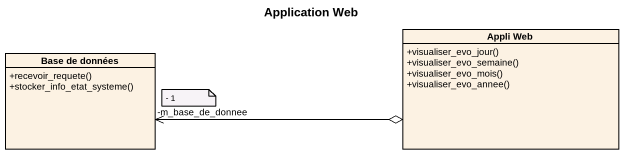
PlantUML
@startuml
title Application Web
hide circle
hide empty members
skinparam classAttributeIconSize 0
class "Appli Web" as Appli_Web {
  +visualiser_evo_jour()
  +visualiser_evo_semaine()
  +visualiser_evo_mois()
  +visualiser_evo_annee()
}
class "Base de données" as Base_de_données {
  +recevoir_requete()
  +stocker_info_etat_systeme()
}
Appli_Web o-left-> "-m_base_de_donnee" Base_de_données
note as N1
  - 1
end note
@enduml
